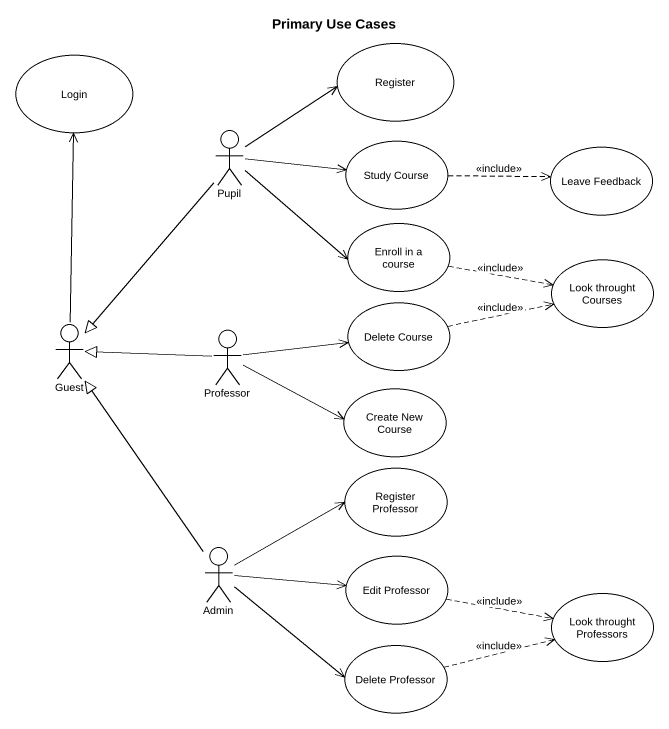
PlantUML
@startuml
title Primary Use Cases
usecase Login
usecase Register
actor Pupil
usecase "Study Course" as Study_Course
usecase "Leave Feedback" as Leave_Feedback
usecase "Enroll in a course" as Enroll_in_a_course
usecase "Look throught Courses" as Look_throught_Courses
usecase "Delete Course" as Delete_Course
actor Guest
actor Professor
usecase "Create New Course" as Create_New_Course
usecase "Register Professor" as Register_Professor
actor Admin
usecase "Edit Professor" as Edit_Professor
usecase "Look throught Professors" as Look_throught_Professors
usecase "Delete Professor" as Delete_Professor
Pupil -right-> Register
Pupil -right-> Study_Course
Pupil -right-> Enroll_in_a_course
Pupil --|> Guest
Study_Course .right.> Leave_Feedback : <<include>>
Enroll_in_a_course .right.> Look_throught_Courses : <<include>>
Delete_Course .right.> Look_throught_Courses : <<include>>
Guest -up-> Login
Professor -right-> Delete_Course
Professor -left-|> Guest
Professor -right-> Create_New_Course
Admin -up-|> Guest
Admin -right-> Register_Professor
Admin -right-> Edit_Professor
Admin -right-> Delete_Professor
Edit_Professor .right.> Look_throught_Professors : <<include>>
Delete_Professor .right.> Look_throught_Professors : <<include>>
@enduml
